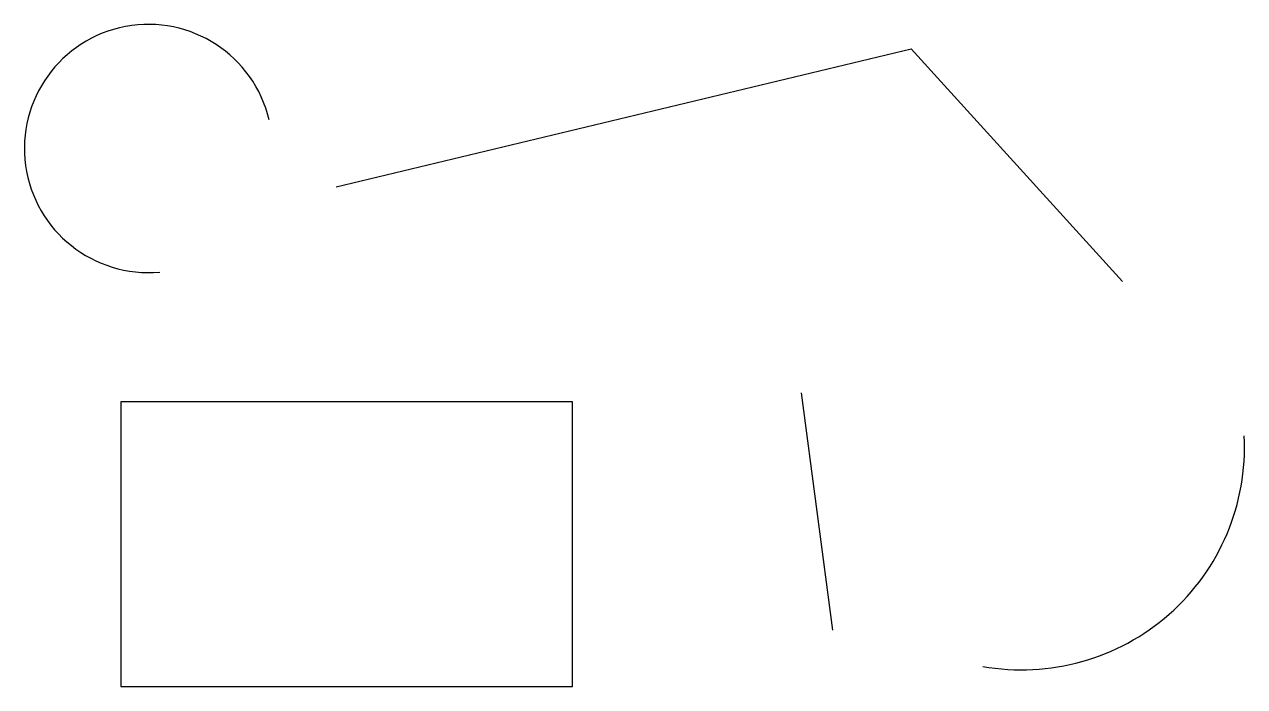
# Model space of a CAD drawing. Header units: inches. Extents: x -384 to 4590, y 6 to 2705.
import ezdxf

# ---------------------------------------------------------------- set-up
doc = ezdxf.new("R2010")
doc.units = ezdxf.units.IN
doc.header["$MEASUREMENT"] = 0
doc.layers.add('layer_2', color=10, linetype='Continuous')

msp = doc.modelspace()

# ---------------------------------------------------------------- linework, layer by layer
msp.add_line((2782.3, 1203.4), (2909.5, 235.8))
msp.add_lwpolyline([(887, 2043.3), (3230.6, 2604.4), (4092.6, 1656.4)])
msp.add_lwpolyline([(8.9, 5.9), (1849.8, 5.9), (1849.8, 1167.1), (8.9, 1167.1)], close=True)
msp.add_arc((3682, 981.7), 907.5, 259.8488, 2.8937)
at = {"layer": 'layer_2'}
msp.add_arc((121.8, 2199), 505.6, 13.2857, 275.2337, dxfattribs=at)

doc.saveas('drawing.dxf')
